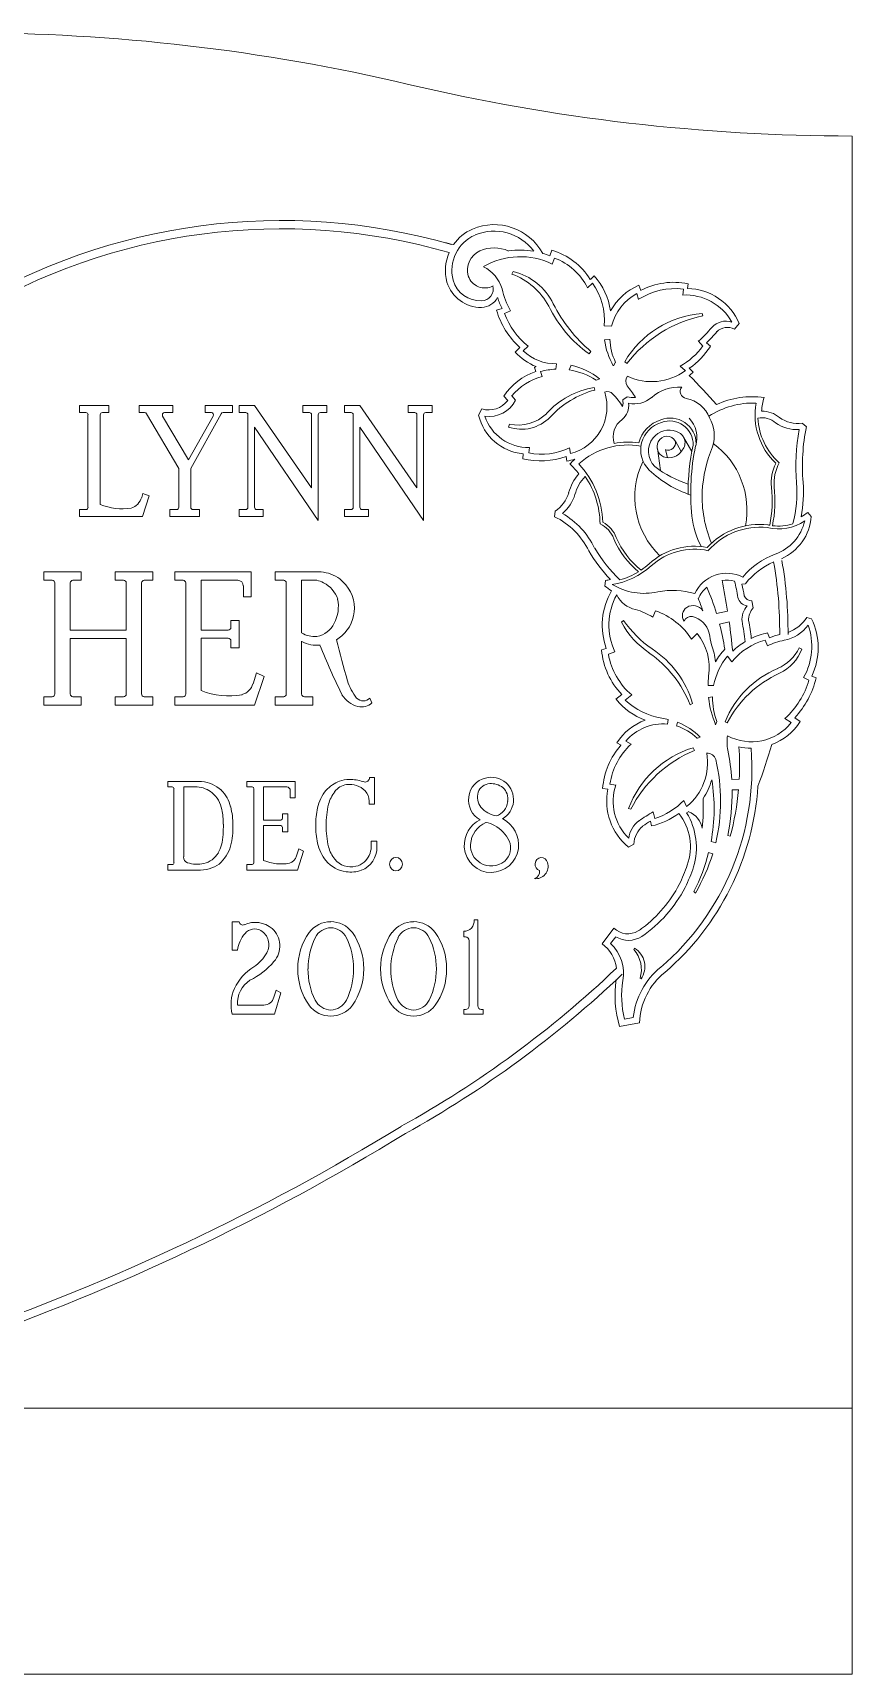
# Model space of a CAD drawing. Header units: inches. Extents: x -10 to 10, y -3 to 15.5.
# Drawn here: x 0.76 to 10, y -3 to 15.5 of the extents above; entities that cross this region are included whole.
import ezdxf

# ---------------------------------------------------------------- set-up
doc = ezdxf.new("R2010")
doc.units = ezdxf.units.IN
doc.header["$MEASUREMENT"] = 0
doc.layers.add('1', color=7, linetype='Continuous')
doc.layers.add('2', color=7, linetype='Continuous')

# ---------------------------------------------------------------- blocks, each defined once
blk = doc.blocks.new('FSKML')
at = {"color": 7, "linetype": 'Continuous', "lineweight": 5}
for p, q in [((-0.331, 0.938), (-0.331, 1)), ((-0.331, 1), (-0.05, 1)), ((-0.268, 0.938), (-0.331, 0.938)), ((-0.249, 0.083), (-0.249, 0.918)), ((-0.133, 0.918), (-0.133, 0.109)), ((-0.05, 0.938), (-0.112, 0.938)), ((-0.05, 1), (-0.05, 0.938)), ((0.261, 0.173), (0.273, 0.209)), ((0.331, 0.187), (0.267, 0)), ((0.273, 0.209), (0.331, 0.187)), ((-0.331, 0), (-0.331, 0.062)), ((-0.331, 0.062), (-0.268, 0.062)), ((0.267, 0), (-0.331, 0))]:
    blk.add_line(p, q, dxfattribs=at)
for centre, radius, start, end in [((-0.269, 0.917), 0.0205, 1.3974, 88.6025), ((-0.113, 0.917), 0.0205, 88.603, 178.6026), ((0.123, 0.216), 0.144, 285.0308, 342.8205), ((-0.269, 0.083), 0.0205, 271.3973, 1.3972), ((0.075, 0.639), 0.569, 248.5546, 278.6622)]:
    blk.add_arc(centre, radius, start, end, dxfattribs=at)
blk = doc.blocks.new('FSKMY')
at = {"color": 7, "linetype": 'Continuous', "lineweight": 5}
for p, q in [((-0.443, 0.937), (-0.443, 1)), ((-0.443, 1), (-0.125, 1)), ((-0.392, 0.937), (-0.443, 0.937)), ((-0.068, 0.433), (-0.374, 0.926)), ((-0.221, 0.905), (0.026, 0.511)), ((-0.125, 0.937), (-0.203, 0.937)), ((-0.125, 1), (-0.125, 0.937)), ((0.026, 0.511), (0.259, 0.906)), ((0.335, 0.926), (0.047, 0.433)), ((0.182, 0.937), (0.182, 1)), ((0.182, 1), (0.443, 1)), ((0.241, 0.937), (0.182, 0.937)), ((0.443, 0.937), (0.353, 0.937)), ((0.443, 1), (0.443, 0.937)), ((-0.068, 0.083), (-0.068, 0.433)), ((0.047, 0.433), (0.047, 0.083)), ((-0.151, 0), (-0.151, 0.062)), ((-0.151, 0.062), (-0.088, 0.062)), ((0.13, 0), (-0.151, 0)), ((0.068, 0.062), (0.13, 0.062)), ((0.13, 0.062), (0.13, 0))]:
    blk.add_line(p, q, dxfattribs=at)
for centre, radius, start, end in [((-0.393, 0.915), 0.0222, 30.2696, 86.8711), ((-0.202, 0.916), 0.0215, 92.0719, 209.2126), ((0.241, 0.916), 0.021, 331.571, 88.7117), ((0.352, 0.918), 0.0191, 87.8707, 154.9886), ((-0.088, 0.083), 0.0205, 271.3972, 1.3972), ((0.067, 0.083), 0.0205, 178.6028, 271.3972)]:
    blk.add_arc(centre, radius, start, end, dxfattribs=at)
blk = doc.blocks.new('FSKMN')
at = {"color": 7, "linetype": 'Continuous', "lineweight": 5}
for p, q in [((-0.417, 0.938), (-0.417, 1)), ((-0.417, 1), (-0.271, 1)), ((-0.354, 0.938), (-0.417, 0.938)), ((-0.333, 0.083), (-0.333, 0.918)), ((-0.271, 1), (0.271, 0.26)), ((0.188, 0.938), (0.188, 1)), ((0.188, 1), (0.417, 1)), ((0.25, 0.938), (0.188, 0.938)), ((0.271, 0.26), (0.271, 0.918)), ((0.333, 0.918), (0.333, -0.037)), ((0.417, 0.938), (0.355, 0.938)), ((0.417, 1), (0.417, 0.938)), ((0.333, -0.037), (-0.271, 0.807)), ((-0.271, 0.807), (-0.271, 0.083)), ((-0.417, 0), (-0.417, 0.062)), ((-0.417, 0.062), (-0.354, 0.062)), ((-0.188, 0), (-0.417, 0)), ((-0.25, 0.062), (-0.188, 0.062)), ((-0.188, 0.062), (-0.188, 0))]:
    blk.add_line(p, q, dxfattribs=at)
for centre, radius, start, end in [((-0.354, 0.917), 0.0205, 1.3975, 88.6026), ((0.249, 0.915), 0.0224, 6.1611, 86.6333), ((0.354, 0.917), 0.0205, 88.603, 178.6025), ((-0.354, 0.083), 0.0205, 271.3972, 1.3971), ((-0.25, 0.083), 0.0205, 178.6029, 271.3971)]:
    blk.add_arc(centre, radius, start, end, dxfattribs=at)
blk = doc.blocks.new('FSKMH')
at = {"color": 7, "linetype": 'Continuous', "lineweight": 5}
for p, q in [((-0.409, 0.938), (-0.409, 1)), ((-0.409, 1), (-0.128, 1)), ((-0.128, 1), (-0.128, 0.938)), ((0.128, 0.938), (0.128, 1)), ((0.128, 1), (0.409, 1)), ((0.409, 1), (0.409, 0.938)), ((-0.346, 0.938), (-0.409, 0.938)), ((-0.326, 0.083), (-0.326, 0.918)), ((-0.211, 0.918), (-0.211, 0.563)), ((-0.128, 0.938), (-0.19, 0.938)), ((0.19, 0.938), (0.128, 0.938)), ((0.211, 0.563), (0.211, 0.918)), ((0.325, 0.918), (0.325, 0.083)), ((0.409, 0.938), (0.346, 0.938)), ((-0.211, 0.563), (0.211, 0.563)), ((0.211, 0.5), (-0.211, 0.5)), ((-0.211, 0.5), (-0.211, 0.083)), ((0.211, 0.083), (0.211, 0.5)), ((-0.409, 0), (-0.409, 0.062)), ((-0.409, 0.062), (-0.346, 0.062)), ((-0.128, 0), (-0.409, 0)), ((-0.19, 0.062), (-0.128, 0.062)), ((-0.128, 0.062), (-0.128, 0)), ((0.128, 0), (0.128, 0.062)), ((0.128, 0.062), (0.19, 0.062)), ((0.409, 0), (0.128, 0)), ((0.346, 0.062), (0.409, 0.062)), ((0.409, 0.062), (0.409, 0))]:
    blk.add_line(p, q, dxfattribs=at)
for centre, radius, start, end in [((-0.347, 0.917), 0.0205, 1.3974, 88.6026), ((-0.19, 0.917), 0.0205, 88.603, 178.6025), ((0.19, 0.917), 0.0205, 1.3975, 91.397), ((0.347, 0.915), 0.0224, 93.3667, 173.8389), ((-0.347, 0.083), 0.0205, 271.3971, 1.3973), ((-0.19, 0.083), 0.0205, 178.6029, 271.3972), ((0.19, 0.083), 0.0205, 268.6028, 1.3971), ((0.347, 0.085), 0.0223, 183.2155, 266.7845)]:
    blk.add_arc(centre, radius, start, end, dxfattribs=at)
blk = doc.blocks.new('FSKME')
at = {"color": 7, "linetype": 'Continuous', "lineweight": 5}
for p, q in [((-0.336, 0.938), (-0.336, 1)), ((-0.336, 1), (0.237, 1)), ((0.237, 1), (0.237, 0.813)), ((-0.273, 0.938), (-0.336, 0.938)), ((-0.253, 0.083), (-0.253, 0.918)), ((0.138, 0.938), (-0.138, 0.938)), ((-0.138, 0.938), (-0.138, 0.563)), ((0.179, 0.813), (0.179, 0.896)), ((0.237, 0.813), (0.179, 0.813)), ((0.085, 0.583), (0.085, 0.635)), ((0.085, 0.635), (0.148, 0.635)), ((0.148, 0.635), (0.148, 0.43)), ((-0.138, 0.563), (0.064, 0.563)), ((0.064, 0.502), (-0.138, 0.502)), ((-0.138, 0.502), (-0.138, 0.109)), ((0.085, 0.43), (0.085, 0.482)), ((0.148, 0.43), (0.085, 0.43)), ((0.252, 0.16), (0.279, 0.241)), ((0.336, 0.214), (0.263, 0)), ((0.279, 0.241), (0.336, 0.214)), ((-0.336, 0), (-0.336, 0.062)), ((-0.336, 0.062), (-0.273, 0.062)), ((0.263, 0), (-0.336, 0))]:
    blk.add_line(p, q, dxfattribs=at)
for centre, radius, start, end in [((-0.274, 0.917), 0.0205, 1.3975, 88.6026), ((0.136, 0.895), 0.0427, 0.9347, 87.6847), ((0.065, 0.584), 0.0205, 268.6027, 358.6028), ((0.065, 0.481), 0.0205, 1.3972, 91.3973), ((0.137, 0.193), 0.119, 285.529, 344.0538), ((-0.274, 0.083), 0.0205, 271.3972, 1.3971), ((0.071, 0.642), 0.573, 248.6038, 279.8642)]:
    blk.add_arc(centre, radius, start, end, dxfattribs=at)
blk = doc.blocks.new('FSKMR')
at = {"color": 7, "linetype": 'Continuous', "lineweight": 5}
for p, q in [((-0.363, 0.938), (-0.363, 1)), ((-0.363, 1), (-0.019, 1)), ((-0.3, 0.938), (-0.363, 0.938)), ((-0.28, 0.083), (-0.28, 0.918)), ((-0.05, 0.938), (-0.165, 0.938)), ((-0.165, 0.938), (-0.165, 0.542)), ((-0.165, 0.479), (-0.165, 0.083)), ((-0.363, 0), (-0.363, 0.062)), ((-0.363, 0.062), (-0.3, 0.062)), ((-0.082, 0), (-0.363, 0)), ((-0.144, 0.062), (-0.082, 0.062)), ((-0.082, 0.062), (-0.082, 0)), ((0.347, 0.052), (0.363, 0.016))]:
    blk.add_line(p, q, dxfattribs=at)
for centre, radius, start, end in [((-0.04, 0.728), 0.273, 53.7364, 85.5108), ((-0.301, 0.917), 0.0205, 1.3975, 88.6026), ((-0.106, 0.717), 0.228, 62.464, 75.9225), ((-0.097, 0.727), 0.215, 18.8909, 63.0807), ((-0.051, 0.723), 0.283, 1.1569, 52.5993), ((-0.16, 0.742), 0.271, 332.0757, 11.6641), ((-0.041, 0.728), 0.273, 310.6673, 0.2374), ((-0.066, 0.712), 0.197, 239.807, 274.7137), ((-0.085, 0.697), 0.185, 281.0475, 333.5338), ((-0.117, 0.818), 0.391, 303.2021, 310.5376), ((-0.051, 0.674), 0.226, 239.8116, 258.3394), ((-0.053, 0.758), 0.308, 261.8278, 274.8991), ((4.033, 2.034), 4.358, 201.3059, 206.6761), ((6.068, 1.929), 6.142, 193.5426, 196.5278), ((0.607, 0.323), 0.45, 198.2317, 216.9944), ((-0.301, 0.083), 0.0205, 271.3972, 1.3971), ((-0.145, 0.083), 0.0205, 178.6027, 271.3973), ((0.316, 0.193), 0.212, 213.0369, 253.9976), ((0.298, 0.1), 0.0687, 223.9334, 316.0666), ((0.287, 0.098), 0.112, 254.9568, 312.8588)]:
    blk.add_arc(centre, radius, start, end, dxfattribs=at)
blk = doc.blocks.new('FSKMD')
at = {"color": 7, "linetype": 'Continuous', "lineweight": 5}
for p, q in [((-0.386, 0.938), (-0.386, 1)), ((-0.386, 1), (0.015, 1)), ((-0.334, 0.938), (-0.386, 0.938)), ((-0.037, 0.938), (-0.198, 0.938)), ((-0.198, 0.938), (-0.198, 0.151)), ((-0.313, 0.083), (-0.313, 0.918)), ((-0.386, 0), (-0.386, 0.062)), ((-0.386, 0.062), (-0.334, 0.062)), ((-0.032, 0), (-0.386, 0))]:
    blk.add_line(p, q, dxfattribs=at)
for centre, radius, start, end in [((-0.333, 0.917), 0.0205, 1.3974, 91.3971), ((-0.053, 0.632), 0.306, 50.9443, 87.024), ((-0.021, 0.588), 0.413, 49.1591, 84.9767), ((-0.058, 0.62), 0.319, 11.2544, 51.6541), ((-0.031, 0.611), 0.403, 14.8634, 46.0677), ((-0.485, 0.521), 0.757, 359.7886, 12.3093), ((-0.48, 0.503), 0.866, 0.1039, 14.0786), ((-0.752, 0.494), 1.025, 348.1656, 1.3306), ((-0.4, 0.474), 0.786, 345.0454, 2.2742), ((-0.03, 0.358), 0.294, 283.978, 325.827), ((-0.205, 0.421), 0.476, 331.4304, 343.3031), ((-0.055, 0.401), 0.434, 309.8245, 342.5352), ((-0.333, 0.083), 0.0205, 268.6027, 1.3973), ((-0.132, 0.146), 0.0664, 175.8921, 252.2623), ((-0.035, 0.465), 0.399, 253.0365, 281.0314), ((-0.009, 0.395), 0.396, 266.7528, 286.6669), ((0.014, 0.384), 0.379, 283.7323, 303.4759)]:
    blk.add_arc(centre, radius, start, end, dxfattribs=at)
blk = doc.blocks.new('FSKMC')
at = {"color": 7, "linetype": 'Continuous', "lineweight": 5}
for p, q in [((0.276, 1.033), (0.276, 1.044)), ((0.276, 1.044), (0.335, 1.044)), ((0.335, 1.044), (0.335, 0.742)), ((0.271, 0.742), (0.271, 0.778)), ((0.335, 0.742), (0.271, 0.742)), ((0.295, 0.262), (0.295, 0.325)), ((0.295, 0.325), (0.362, 0.325)), ((0.362, 0.325), (0.362, 0.262))]:
    blk.add_line(p, q, dxfattribs=at)
for centre, radius, start, end in [((0.086, 0.567), 0.466, 110.7843, 134.6146), ((0.033, 0.75), 0.217, 97.7808, 142.229), ((0.041, 0.628), 0.394, 91.0192, 107.9054), ((0.038, 0.689), 0.277, 47.7263, 96.9734), ((0.045, 0.525), 0.496, 72.0621, 91.2866), ((0.222, 1.049), 0.0567, 245.5073, 344.043), ((0.094, 0.607), 0.445, 139.0188, 167.8511), ((0.798, 0.499), 1.038, 166.4234, 179.7969), ((0.168, 0.634), 0.394, 140.8955, 164.0268), ((0.102, 0.777), 0.169, 0.3418, 43.771), ((0.394, 0.522), 0.756, 166.3807, 181.5109), ((0.394, 0.483), 0.756, 178.4891, 193.6193), ((0.798, 0.506), 1.038, 180.2031, 193.5766), ((0.108, 0.405), 0.46, 192.6302, 220.4999), ((0.168, 0.371), 0.394, 195.9732, 219.1045), ((0.088, 0.257), 0.275, 289.2566, 1.1958), ((0.066, 0.266), 0.229, 308.9567, 359.2303), ((0.049, 0.372), 0.394, 222.3543, 262.4254), ((0.055, 0.295), 0.259, 221.8067, 282.8365), ((0.071, 0.261), 0.222, 280.9645, 308.8103), ((0.055, 0.36), 0.383, 261.3426, 288.7607)]:
    blk.add_arc(centre, radius, start, end, dxfattribs=at)
blk = doc.blocks.new('SKMPERID')
at = {"color": 7, "linetype": 'Continuous', "lineweight": 0}
blk.add_circle((-0.002, 0.067), 0.0762, dxfattribs=at)
blk = doc.blocks.new('FSKM8')
at = {"color": 7, "linetype": 'Continuous', "lineweight": 5}
for centre, radius, start, end in [((-0.021, 0.791), 0.251, 101.4021, 243.0893), ((-0.013, 0.818), 0.157, 92.6691, 158.0915), ((-0.002, 0.77), 0.276, 50.6519, 104.39), ((-0.003, 0.743), 0.232, 53.4596, 94.3587), ((0.017, 0.795), 0.245, 298.288, 50.4032), ((0.029, 0.802), 0.166, 349.3977, 50.2771), ((0.011, 0.824), 0.177, 162.7679, 220.2475), ((0, 0.795), 0.194, 287.492, 352.9669), ((0.004, 0.272), 0.327, 115.0505, 182.3156), ((0.1, 0.906), 0.298, 221.1564, 262.0183), ((-0.021, 0.272), 0.344, 354.6865, 63.3365), ((0.042, 0.265), 0.292, 111.4724, 175.1598), ((-0.124, 0.197), 0.345, 62.0728, 80.0492), ((-0.132, 0.156), 0.384, 26.7788, 63.8836), ((-0.012, 0.286), 0.312, 185.0221, 272.2599), ((-0.019, 0.281), 0.23, 177.7383, 240.3244), ((0, 0.301), 0.327, 269.9227, 349.3016), ((0.029, 0.252), 0.198, 310.3963, 22.9547), ((-0.004, 0.315), 0.268, 241.2434, 307.0401)]:
    blk.add_arc(centre, radius, start, end, dxfattribs=at)
blk = doc.blocks.new('SKMCOMMA')
at = {"color": 7, "linetype": 'Continuous', "lineweight": 5}
for centre, radius, start, end in [((-0.059, 0.044), 0.141, 261.5845, 17.125), ((0.003, 0.067), 0.0753, 14.4061, 253.5687), ((-0.099, -0.017), 0.0811, 283.8191, 7.8392)]:
    blk.add_arc(centre, radius, start, end, dxfattribs=at)
blk = doc.blocks.new('FSKM2')
at = {"color": 7, "linetype": 'Continuous', "lineweight": 5}
for p, q in [((-0.281, 0.723), (-0.281, 1.042)), ((-0.281, 1.042), (-0.198, 1.042)), ((-0.219, 0.723), (-0.281, 0.723)), ((0.214, 0.191), (0.239, 0.271)), ((0.294, 0.24), (0.219, 0)), ((0.239, 0.271), (0.294, 0.24)), ((0.219, 0), (-0.281, 0)), ((-0.219, 0.104), (0.095, 0.104))]:
    blk.add_line(p, q, dxfattribs=at)
for centre, radius, start, end in [((-0.156, 1.049), 0.043, 188.886, 294.6937), ((-0.009, 0.713), 0.323, 51.4357, 113.4819), ((-0.014, 0.811), 0.151, 60.8883, 139.399), ((-0.025, 0.785), 0.179, 329.5251, 61.8242), ((0.029, 0.77), 0.255, 316.5755, 50.1104), ((0.116, 0.676), 0.338, 136.3042, 171.9752), ((-0.489, 1.243), 0.957, 295.9617, 317.3258), ((-0.304, 0.96), 0.509, 303.4378, 328.4732), ((0.274, 0.024), 0.592, 120.2442, 153.3798), ((0.08, 0.124), 0.299, 120.1528, 183.762), ((0.151, 0.107), 0.446, 155.7989, 193.8551), ((0.095, 0.229), 0.125, 269.9627, 342.3319)]:
    blk.add_arc(centre, radius, start, end, dxfattribs=at)
blk = doc.blocks.new('FSKM0')
at = {"color": 7, "linetype": 'Continuous', "lineweight": 5}
for centre, radius, start, end in [((-0.001, 0.714), 0.329, 89.8569, 140.9276), ((0.007, 0.755), 0.221, 91.7997, 150.842), ((0.001, 0.715), 0.329, 39.0382, 90.212), ((-0.007, 0.755), 0.221, 29.159, 88.1719), ((0.288, 0.516), 0.68, 143.3076, 180.3759), ((0.486, 0.514), 0.756, 152.6076, 180.2281), ((-0.485, 0.515), 0.755, 359.7328, 27.4006), ((-0.288, 0.516), 0.679, 359.61, 36.7317), ((0.288, 0.507), 0.68, 179.6241, 216.6924), ((0.487, 0.508), 0.758, 179.786, 207.3708), ((-0.486, 0.508), 0.756, 332.621, 0.253), ((-0.288, 0.507), 0.679, 323.2683, 0.39), ((-0.003, 0.305), 0.326, 218.9252, 270.5995), ((0.007, 0.268), 0.221, 209.214, 268.1893), ((-0.007, 0.268), 0.221, 271.8391, 330.785), ((0.004, 0.305), 0.325, 269.3663, 321.1091)]:
    blk.add_arc(centre, radius, start, end, dxfattribs=at)
blk = doc.blocks.new('FSKM1')
at = {"color": 7, "linetype": 'Continuous', "lineweight": 5}
for p, q in [((-0.115, 0.872), (-0.115, 0.936)), ((0.01, 1.063), (0.052, 1.063)), ((0.052, 1.063), (0.052, 0.095)), ((-0.094, 0.872), (-0.115, 0.872)), ((-0.052, 0.095), (-0.052, 0.829)), ((-0.115, 0), (-0.115, 0.052)), ((-0.115, 0.052), (-0.094, 0.052)), ((0.115, 0), (-0.115, 0)), ((0.094, 0.052), (0.115, 0.052)), ((0.115, 0.052), (0.115, 0))]:
    blk.add_line(p, q, dxfattribs=at)
for centre, radius, start, end in [((-0.111, 1.057), 0.121, 268.1838, 2.7257), ((-0.094, 0.829), 0.0426, 359.4029, 89.2488), ((-0.094, 0.095), 0.0426, 270.7503, 0.598), ((0.095, 0.095), 0.0426, 179.4244, 267.8482)]:
    blk.add_arc(centre, radius, start, end, dxfattribs=at)

msp = doc.modelspace()

# ---------------------------------------------------------------- linework, layer by layer
at = {"color": 7, "linetype": 'Continuous', "lineweight": 5}
for p, q in [((10, 0), (10, 14.337)), ((6.593, 12.986), (6.614, 13.049)), ((6.644, 12.961), (6.618, 12.894)), ((7.073, 12.678), (7.017, 12.626)), ((7.049, 12.719), (7.092, 12.761)), ((7.595, 12.654), (7.616, 12.595)), ((8.09, 12.544), (8.097, 12.611)), ((8.15, 12.671), (8.145, 12.618)), ((7.592, 12.496), (7.573, 12.562)), ((5.991, 12.374), (6.053, 12.391)), ((6.15, 12.367), (6.08, 12.335)), ((8.728, 12.222), (8.674, 12.161)), ((7.288, 12.195), (7.205, 12.197)), ((7.27, 12.045), (7.209, 12.038)), ((6.2, 11.902), (6.253, 11.952)), ((6.348, 11.967), (6.292, 11.916)), ((8.317, 11.97), (8.266, 12.023)), ((8.358, 12.006), (8.402, 11.967)), ((6.434, 11.682), (6.42, 11.729)), ((6.486, 11.683), (6.506, 11.626)), ((6.669, 11.769), (6.66, 11.709)), ((6.81, 11.7), (6.831, 11.753)), ((7.308, 11.747), (7.334, 11.786)), ((8.119, 11.693), (8.061, 11.743)), ((8.164, 11.72), (8.206, 11.674)), ((7.154, 11.6), (7.113, 11.585)), ((6.117, 11.357), (6.073, 11.405)), ((6.162, 11.407), (6.206, 11.36)), ((7.414, 11.364), (7.464, 11.399)), ((5.788, 11.19), (5.825, 11.261)), ((9.438, 11.101), (9.483, 11.062)), ((6.287, 10.7), (6.291, 10.754)), ((6.362, 10.826), (6.355, 10.765)), ((6.815, 10.822), (6.826, 10.759)), ((6.782, 10.672), (6.775, 10.725)), ((6.645, 10.046), (6.653, 10.109)), ((9.501, 10.093), (9.539, 10.048)), ((7.212, 9.265), (7.221, 9.328)), ((8.795, 9.291), (8.758, 9.284)), ((8.869, 9.097), (8.885, 9.02)), ((7.784, 8.985), (7.752, 8.914)), ((8.472, 8.955), (8.595, 8.982)), ((9.489, 8.911), (9.543, 8.895)), ((8.251, 8.731), (8.19, 8.667)), ((8.614, 8.86), (8.506, 8.834)), ((9.046, 8.737), (9.068, 8.681)), ((7.175, 8.544), (7.228, 8.562)), ((7.325, 8.522), (7.252, 8.495)), ((9.044, 8.59), (9.02, 8.655)), ((8.643, 8.409), (8.594, 8.475)), ((8.439, 8.142), (8.375, 8.142)), ((9.513, 8.205), (9.453, 8.234)), ((9.544, 8.249), (9.593, 8.23)), ((7.337, 7.988), (7.404, 8.041)), ((7.515, 8.037), (7.442, 7.98)), ((8.426, 8.015), (8.381, 8.007)), ((9.313, 7.726), (9.242, 7.773)), ((9.353, 7.78), (9.412, 7.737)), ((7.927, 7.762), (7.917, 7.708)), ((8.02, 7.687), (8.032, 7.729)), ((8.461, 7.7), (8.476, 7.738)), ((7.395, 7.472), (7.348, 7.496)), ((7.449, 7.516), (7.507, 7.481)), ((8.288, 7.561), (8.25, 7.548)), ((7.269, 7.033), (7.335, 7.022)), ((8.728, 7.088), (8.641, 7.084)), ((7.246, 6.974), (7.188, 6.981)), ((8.101, 6.847), (8.133, 6.779)), ((8.646, 6.966), (8.72, 6.969)), ((7.756, 6.72), (7.775, 6.646)), ((8.158, 6.722), (8.134, 6.708)), ((7.738, 6.561), (7.726, 6.615)), ((7.539, 6.356), (7.477, 6.322)), ((8.462, 6.372), (8.409, 6.384)), ((8.625, 6.444), (8.599, 6.453)), ((8.428, 6.247), (8.382, 6.263)), ((8.215, 5.822), (8.233, 5.804)), ((7.182, 5.233), (7.314, 5.407)), ((7.335, 5.312), (7.277, 5.236)), ((7.538, 5.169), (7.548, 5.182)), ((7.622, 4.836), (7.608, 4.843)), ((7.603, 4.34), (7.379, 4.299)), ((7.432, 4.384), (7.533, 4.402)), ((-10, 0), (10, 0))]:
    msp.add_line(p, q, dxfattribs=at)
for centre, radius, start, end in [((0, -6.299), 21.799, 76.7399, 103.2601), ((10.012, 36.239), 21.902, 256.7706, 269.9681), ((5.965, 12.715), 0.623, 28.6901, 113.0705), ((4.181, 7.607), 5.663, 76.4721, 77.5719), ((5.923, 12.822), 0.435, 113.4895, 194.7384), ((5.923, 12.822), 0.508, 113.4704, 145.1204), ((5.965, 12.715), 0.55, 36.0046, 112.9987), ((5.923, 12.822), 0.508, 156.6109, 195.0485), ((5.905, 12.824), 0.241, 114.6073, 195.594), ((5.963, 12.684), 0.392, 65.4662, 113.8715), ((6.259, 12.156), 0.821, 64.0465, 120.2943), ((6.259, 12.161), 0.89, 80.2978, 98.6144), ((6.26, 12.159), 0.891, 68.0947, 73.6421), ((6.398, 12.313), 0.767, 32.0002, 73.645), ((6.398, 12.313), 0.694, 26.8331, 69.1871), ((5.657, 12.494), 0.415, 16.8167, 63.1175), ((5.816, 12.806), 0.401, 196.7592, 271.0503), ((5.816, 12.806), 0.328, 196.8047, 271.0454), ((5.86, 12.821), 0.197, 198.5094, 297.8822), ((5.818, 12.616), 0.137, 271.5981, 13.4357), ((6.85, 12.778), 0.812, 191.5949, 210.4282), ((6.508, 12.264), 0.7, 354.4577, 36.2509), ((6.552, 12.269), 0.73, 7.6025, 42.3453), ((7.849, 12.053), 0.653, 112.9163, 151.3783), ((8.007, 11.845), 0.772, 83.2825, 122.4529), ((7.988, 11.889), 0.799, 78.3253, 117.8139), ((8.129, 11.968), 0.651, 23.0379, 88.6178), ((5.818, 12.616), 0.211, 271.4368, 331.5655), ((6.881, 12.79), 0.919, 197.4215, 205.7215), ((7.853, 12.05), 0.583, 118.7174, 165.6998), ((8.124, 11.949), 0.596, 29.2748, 93.1872), ((6.887, 12.638), 0.934, 196.3972, 227.2554), ((6.907, 12.656), 0.887, 201.2151, 230.9133), ((8.579, 12.033), 0.217, 72.9502, 137.7066), ((7.984, 12.138), 0.781, 187.3082, 210.0154), ((7.855, 12.052), 0.585, 180.6389, 207.0591), ((7.374, 13.046), 1.357, 311.0755, 320.2867), ((7.366, 13.053), 1.442, 313.4654, 320.3092), ((8.594, 12.011), 0.169, 62.1753, 135.6985), ((6.664, 12.32), 0.624, 222.0255, 248.9206), ((6.663, 12.311), 0.542, 226.825, 270.5985), ((7.68, 12.432), 0.787, 298.9647, 324.0788), ((7.694, 12.411), 0.836, 304.1724, 327.8644), ((6.661, 11.013), 0.707, 108.7487, 146.3021), ((6.666, 11.201), 0.583, 112.9027, 115.0135), ((6.688, 10.938), 0.771, 92.1087, 105.1827), ((6.689, 10.927), 0.783, 57.2178, 81.1233), ((6.674, 11.007), 0.762, 51.0135, 78.1583), ((7.739, 12.209), 0.641, 244.8923, 306.4258), ((7.739, 12.193), 0.698, 307.3314, 311.9975), ((6.678, 10.976), 0.672, 104.8017, 140.1994), ((7.535, 11.573), 0.088, 140.6306, 215.6867), ((6.394, 10.665), 1.37, 31.9587, 38.6764), ((8.051, 11.039), 0.469, 86.6062, 131.4009), ((8.142, 11.458), 0.0806, 142.083, 260.4088), ((4.177, 7.591), 5.68, 40.9026, 45.4416), ((5.904, 11.514), 0.265, 252.6333, 323.7329), ((5.905, 11.512), 0.337, 262.2869, 333.2094), ((6.692, 11.286), 0.544, 284.2646, 17.5942), ((7.241, 11.375), 0.0817, 40.8183, 112.3742), ((6.674, 10.827), 0.87, 32.0095, 43.7082), ((7.274, 11.301), 0.208, 309.8342, 6.5639), ((7.23, 11.332), 0.187, 346.6604, 9.9249), ((7.533, 11.64), 0.251, 254.0171, 275.2779), ((7.546, 11.611), 0.293, 257.126, 311.4358), ((8.072, 11.039), 0.343, 20.8436, 80.487), ((8.883, 10.425), 0.902, 87.9121, 123.4462), ((8.873, 10.446), 0.953, 81.929, 115.0429), ((9.664, 11.196), 0.759, 170.0634, 226.2053), ((9.669, 11.194), 0.691, 163.4944, 176.5211), ((6.345, 11.324), 0.572, 193.5425, 264.6704), ((6.35, 11.343), 0.517, 198.5469, 271.248), ((7.54, 10.947), 0.235, 124.3771, 198.5327), ((7.951, 10.785), 0.369, 107.0763, 165.4141), ((7.935, 10.8), 0.319, 105.5579, 225.7067), ((7.948, 10.864), 0.294, 0.9346, 111.1054), ((7.943, 10.86), 0.265, 358.4068, 110.5212), ((7.936, 10.939), 0.314, 342.7871, 43.8081), ((8.036, 10.961), 0.409, 341.9555, 29.3774), ((8.982, 10.924), 0.238, 49.2996, 100.6983), ((9.664, 11.196), 0.728, 183.0461, 228.0563), ((8.982, 10.925), 0.311, 50.3707, 90.331), ((9.377, 11.439), 0.412, 234.369, 273.603), ((9.39, 11.462), 0.365, 234.8809, 277.6252), ((11.708, 10.609), 2.343, 169.7038, 184.4423), ((11.761, 10.61), 2.322, 168.7814, 184.3662), ((6.502, 11.466), 0.716, 258.1186, 295.8905), ((7.473, 10.03), 0.825, 79.8467, 132.2291), ((7.474, 10.03), 0.857, 81.9832, 100.5022), ((10.732, 10.315), 2.582, 167.9932, 180.3426), ((10.744, 10.315), 2.564, 168.039, 185.8881), ((9.934, 10.22), 1.629, 157.8629, 176.1444), ((6.489, 11.51), 0.835, 255.9575, 290.0374), ((6.692, 11.266), 0.6, 278.6212, 287.4747), ((7.473, 10.047), 0.882, 132.9308, 137.8461), ((6.161, 9.945), 0.957, 37.6286, 46.5114), ((6.183, 9.953), 1.007, 1.8383, 43.0349), ((8.579, 11.48), 1.255, 226.3426, 251.5046), ((9.607, 10.424), 0.519, 154.4919, 185.0867), ((9.604, 10.425), 0.484, 151.6336, 185.0691), ((7.337, 10.168), 0.553, 139.1954, 164.6051), ((7.336, 10.169), 0.478, 136.2686, 164.6185), ((6.184, 9.954), 0.974, 0.6898, 34.0518), ((7.745, 10.227), 1.354, 348.1778, 6.4026), ((7.754, 10.227), 1.376, 348.1713, 6.4745), ((7.948, 10.317), 1.428, 345.838, 4.4589), ((7.944, 10.317), 1.507, 349.5959, 4.4165), ((6.433, 10.43), 0.389, 304.4992, 342.9461), ((6.474, 10.411), 0.418, 308.3703, 343.9743), ((9.674, 10.276), 1.366, 177.735, 202.7953), ((6.278, 9.293), 0.838, 25.9389, 64.0054), ((6.275, 9.291), 0.915, 26.0023, 59.963), ((9.157, 10.163), 0.97, 186.5762, 207.9644), ((9.171, 10.43), 0.522, 255.8715, 304.2415), ((8.961, 10.11), 0.516, 289.4319, 347.4516), ((8.974, 10.09), 0.566, 293.8889, 355.728), ((9.165, 10.541), 0.559, 297.6892, 306.838), ((7.033, 9.696), 0.297, 20.0517, 65.1412), ((7.034, 9.696), 0.328, 20.313, 61.6534), ((8.229, 10.196), 0.968, 203.4736, 231.0181), ((8.959, 9.157), 0.803, 83.4106, 137.5534), ((8.96, 9.156), 0.772, 83.8107, 138.868), ((9.286, 10.943), 1.016, 256.6531, 257.734), ((9.286, 10.943), 1.016, 256.6531, 257.734), ((9.17, 10.436), 0.496, 262.0206, 289.1391), ((8.595, 10.585), 1.816, 210.6061, 223.333), ((8.61, 10.597), 1.762, 210.9003, 225.7951), ((8.23, 10.197), 1.001, 203.5104, 230.3907), ((8.222, 8.954), 0.759, 78.9932, 132.1943), ((8.222, 8.953), 0.727, 77.5879, 132.1511), ((9.425, 8.819), 0.856, 109.9644, 140.3453), ((7.169, 10.112), 0.839, 278.5496, 312.3489), ((7.156, 10.129), 0.828, 304.1487, 312.2617), ((9.454, 8.764), 0.843, 113.6853, 141.3266), ((7.653, 9.803), 0.696, 230.6853, 238.2857), ((7.047, 10.356), 1.043, 279.6028, 282.5425), ((7.652, 9.865), 0.683, 238.4008, 283.381), ((7.17, 10.109), 0.803, 285.2434, 301.6857), ((8.586, 9.009), 0.399, 63.2316, 154.6619), ((8.586, 8.984), 0.349, 130.1887, 156.4338), ((5.907, 8.156), 2.686, 17.3064, 24.0445), ((8.585, 8.985), 0.347, 74.985, 98.5792), ((0.876, 7.777), 7.813, 8.8788, 11.4591), ((1.784, 7.828), 7.051, 10.6946, 12.2215), ((3.079, 8.096), 5.802, 10.5139, 11.8219), ((7.953, 8.824), 0.77, 149.8415, 199.8705), ((7.954, 8.824), 0.697, 150.7437, 205.6652), ((7.616, 9.295), 0.3, 205.689, 259.1296), ((7.976, 8.333), 0.883, 73.5786, 100.8406), ((6.089, 8.234), 2.351, 18.6665, 22.2275), ((8.837, 9.167), 0.129, 193.8406, 260.8914), ((8.869, 9.188), 0.0915, 201.9531, 270.2206), ((7.337, 8.244), 0.788, 58.2453, 73.6294), ((7.512, 8.22), 0.812, 33.3298, 70.407), ((8.192, 8.933), 0.106, 121.2386, 216.598), ((8.184, 8.837), 0.0839, 80.0994, 157.4762), ((8.208, 8.914), 0.131, 33.8486, 122.6027), ((8.146, 8.679), 0.247, 12.9224, 77.7594), ((8.973, 8.892), 0.215, 136.5224, 186.8099), ((9.032, 8.886), 0.199, 137.6214, 182.8695), ((9.133, 9.142), 0.425, 289.8085, 326.9976), ((8.872, 8.571), 0.745, 334.4102, 25.7756), ((7.781, 8.345), 0.608, 351.0322, 39.3584), ((6.062, 8.213), 2.383, 9.3926, 12.6214), ((5.951, 8.166), 2.641, 8.4199, 14.6433), ((0.518, 7.725), 8.175, 5.6466, 7.9785), ((1.913, 7.745), 6.938, 7.3902, 9.3055), ((2.206, 7.787), 6.716, 7.5953, 9.3262), ((9.209, 7.949), 0.804, 101.7022, 115.5304), ((9.382, 7.906), 0.837, 103.7173, 112.0375), ((9.164, 9.061), 0.413, 279.6942, 325.1643), ((8.833, 8.584), 0.712, 330.5087, 19.7973), ((8, 8.616), 0.828, 185.0255, 223.99), ((7.784, 8.346), 0.679, 5.4171, 22.1492), ((9.171, 8.002), 0.82, 137.8228, 150.1751), ((9.209, 7.951), 0.729, 105.0395, 141.0255), ((9.21, 7.951), 0.803, 121.2355, 133.8845), ((9.385, 7.896), 0.773, 101.2816, 116.1686), ((8.03, 8.637), 0.791, 190.3453, 229.3388), ((9.165, 8.006), 0.739, 140.6718, 169.3794), ((9.495, 8.125), 1.12, 173.5582, 179.1177), ((8.615, 8.468), 0.936, 312.06, 343.6663), ((8.633, 8.452), 0.985, 316.9488, 346.9578), ((7.942, 8.482), 0.78, 219.2687, 249.3821), ((7.991, 8.57), 0.807, 227.0843, 260.3556), ((9.481, 8.127), 1.106, 186.2478, 202.7517), ((9.169, 8.006), 0.743, 179.2912, 201.1344), ((7.756, 7.026), 0.755, 76.9254, 82.3771), ((7.862, 7.183), 0.601, 108.8997, 148.6174), ((7.864, 7.17), 0.54, 84.3111, 140.1547), ((7.864, 7.17), 0.541, 44.3376, 73.1945), ((7.757, 7.033), 0.749, 44.8568, 68.4172), ((8.865, 8.082), 0.573, 241.7209, 321.5331), ((8.865, 8.084), 0.648, 290.5794, 327.589), ((8.026, 6.917), 0.841, 138.7126, 175.6509), ((8.019, 6.923), 0.757, 132.5468, 171.6824), ((5.914, 7.208), 2.956, 310.6933, 4.4135), ((9.299, 7.511), 0.709, 174.5894, 187.8483), ((6.226, 6.927), 2.421, 3.7284, 11.619), ((8.865, 8.085), 0.649, 257.3786, 269.6813), ((5.758, 7.23), 2.973, 357.2569, 4.2714), ((7.742, 7.27), 0.628, 308.5564, 10.1234), ((8.365, 7.277), 0.103, 17.4476, 92.9289), ((6.477, 6.843), 2.04, 346.6324, 13.1794), ((7.743, 7.269), 0.7, 325.3615, 344.3721), ((6.416, 6.757), 2.028, 349.4088, 9.1936), ((7.903, 6.84), 0.67, 168.4184, 230.5347), ((7.889, 6.84), 0.583, 161.798, 225.7423), ((7.544, 7.385), 0.775, 287.3481, 315.9664), ((5.914, 7.208), 3.03, 310.6903, 356.237), ((6.295, 6.757), 2.027, 353.7306, 3.2254), ((6.234, 6.93), 2.412, 348.5891, 0.8621), ((5.785, 7.228), 2.946, 344.5709, 354.9654), ((9.464, 3.86), 3.331, 120.8362, 124.0815), ((7.561, 7.357), 0.816, 282.5295, 306.6103), ((7.569, 6.326), 0.608, 340.1599, 38.2364), ((7.486, 6.316), 0.758, 343.3617, 31.1962), ((8.066, 6.491), 0.248, 10.3097, 68.317), ((7.765, 6.388), 0.285, 126.0982, 173.2032), ((7.806, 6.35), 0.266, 128.278, 178.8242), ((9.916, 3.159), 4.092, 122.3567, 123.7862), ((6.281, 6.763), 1.968, 334.0402, 340.9164), ((6.418, 6.755), 2.025, 332.5521, 345.9191), ((6.491, 6.837), 2.025, 329.3341, 343.0642), ((6.268, 6.769), 2.057, 334.0272, 340.9825), ((6.794, 6.543), 1.485, 304.2328, 332.9479), ((7.471, 5.571), 0.226, 226.0941, 301.4793), ((6.793, 6.545), 1.413, 304.3103, 306.6868), ((6.93, 4.901), 0.417, 7.7153, 52.863), ((6.965, 4.902), 0.457, 349.2437, 46.9542), ((7.479, 5.547), 0.276, 238.2909, 303.0696), ((7.418, 4.974), 0.245, 325.8948, 58.2193), ((7.287, 4.944), 0.337, 342.5962, 41.766), ((8.531, 4.647), 1.204, 171.2243, 196.8363), ((8.535, 4.647), 1.134, 171.3834, 193.4556), ((8.373, 4.311), 0.845, 128.9798, 173.76), ((8.373, 4.311), 0.771, 128.9838, 177.7969)]:
    msp.add_arc(centre, radius, start, end, dxfattribs=at)
at = {"layer": '1', "color": 7, "linetype": 'Continuous', "lineweight": 5}
for p, q in [((10, -3), (10, 0)), ((-10, -3), (10, -3))]:
    msp.add_line(p, q, dxfattribs=at)
for centre, radius, start, end in [((3.566, 6.481), 6.904, 73.8886, 121.2101), ((3.566, 6.481), 6.81, 73.8886, 121.2101), ((4.809, 8.765), 4.374, 359.3908, 10.1621), ((4.809, 8.765), 4.468, 359.3909, 10.1619), ((4.168, 8.855), 5.114, 338.8475, 344.3716), ((6.727, 6.6), 1.497, 307.4403, 332.1782), ((-0.887, 13.617), 11.947, 299.0702, 313.5391), ((-0.887, 13.617), 12.041, 299.0702, 313.5391), ((-8.423, 24.941), 25.529, 289.164, 301.4965), ((-8.423, 24.941), 25.623, 289.164, 301.4965)]:
    msp.add_arc(centre, radius, start, end, dxfattribs=at)
at = {"layer": '2', "color": 7, "linetype": 'Continuous', "lineweight": 5}
for p, q in [((6.18, 12.81), (6.165, 12.78)), ((8.309, 12.338), (8.315, 12.309)), ((7.034, 11.882), (7.055, 11.909)), ((7.462, 11.771), (7.436, 11.793)), ((7.099, 11.474), (7.092, 11.503)), ((6.136, 11.089), (6.125, 11.056)), ((8.1, 10.942), (8.193, 10.78)), ((7.804, 10.815), (7.84, 10.566)), ((7.897, 10.802), (7.92, 10.71)), ((8.074, 10.781), (8.007, 10.898)), ((7.399, 8.857), (7.424, 8.877)), ((9.432, 8.553), (9.404, 8.567)), ((8.202, 7.941), (8.174, 7.926)), ((8.569, 7.735), (8.592, 7.722)), ((8.221, 7.41), (8.208, 7.442)), ((7.479, 6.757), (7.504, 6.748))]:
    msp.add_line(p, q, dxfattribs=at)
for centre, radius, start, end in [((5.908, 12.063), 0.761, 27.9157, 70.2757), ((6.022, 12.153), 0.675, 25.5221, 76.4744), ((7.865, 13.042), 1.427, 205.853, 234.3868), ((8.179, 13.233), 1.737, 207.0078, 229.6693), ((8.399, 11.221), 1.12, 94.6227, 149.2927), ((8.602, 10.907), 1.431, 101.5771, 142.8392), ((7.243, 10.593), 0.923, 99.3904, 138.2496), ((7.353, 10.486), 1.019, 104.4016, 137.9821), ((6.271, 11.486), 0.454, 251.3494, 315.6523), ((6.234, 11.54), 0.462, 257.7533, 313.9303), ((7.945, 10.784), 0.241, 141.0894, 225.8194), ((7.933, 10.801), 0.221, 67.2978, 142.6858), ((7.911, 10.847), 0.107, 25.8429, 155.3709), ((7.988, 10.881), 0.128, 318.6149, 76.0725), ((7.93, 10.836), 0.129, 154.5408, 243.6605), ((7.934, 10.882), 0.172, 249.5017, 330.3964), ((7.926, 10.879), 0.0824, 249.9928, 10.1877), ((7.883, 10.121), 0.931, 349.005, 53.6452), ((8.467, 10.269), 0.917, 153.9765, 226.3323), ((8.546, 11.609), 1.26, 232.3649, 251.7908), ((8.239, 9.302), 0.95, 207.9116, 236.5023), ((8.445, 9.577), 1.238, 214.422, 235.529), ((7.144, 7.632), 1.102, 16.2803, 56.9657), ((8.956, 8.792), 0.501, 293.9551, 333.3095), ((8.966, 8.732), 0.499, 295.6828, 339.0711), ((6.981, 7.458), 1.281, 21.4204, 55.1336), ((9.569, 7.341), 1.074, 112.3603, 158.4567), ((9.701, 7.143), 1.252, 114.5145, 152.4606), ((8.546, 6.353), 1.141, 107.2455, 159.2345), ((8.762, 6.105), 1.413, 112.4982, 152.9286)]:
    msp.add_arc(centre, radius, start, end, dxfattribs=at)

# ---------------------------------------------------------------- block references
at = {"layer": '1', "color": 7, "linetype": 'Continuous', "lineweight": 0}
for name, p, xscale, yscale in [('FSKML', (1.682, 10.048), 1.1875, 1.25), ('FSKMY', (2.49, 10.048), 1.1875, 1.25), ('FSKMN', (3.585, 10.048), 1.1875, 1.25), ('FSKMN', (4.772, 10.048), 1.1875, 1.25), ('FSKMH', (1.502, 7.923), 1.5, 1.5), ('FSKME', (2.869, 7.923), 1.5, 1.5), ('FSKMR', (4.042, 7.923), 1.5, 1.5)]:
    msp.add_blockref(name, p, dxfattribs=dict(at, xscale=xscale, yscale=yscale))
at = {"layer": '1', "color": 7, "linetype": 'Continuous', "lineweight": 0, "xscale": 0.9500000476837158}
for name, p in [('FSKMD', (2.653, 6.063)), ('FSKME', (3.497, 6.063)), ('FSKMC', (4.298, 6.063)), ('FSKM8', (5.934, 6.063)), ('SKMPERID', (4.86, 6.063)), ('SKMCOMMA', (6.494, 6.063)), ('FSKM2', (3.279, 4.438)), ('FSKM0', (4.123, 4.438)), ('FSKM0', (5.057, 4.438)), ('FSKM1', (5.731, 4.438))]:
    msp.add_blockref(name, p, dxfattribs=at)

doc.saveas('drawing.dxf')
